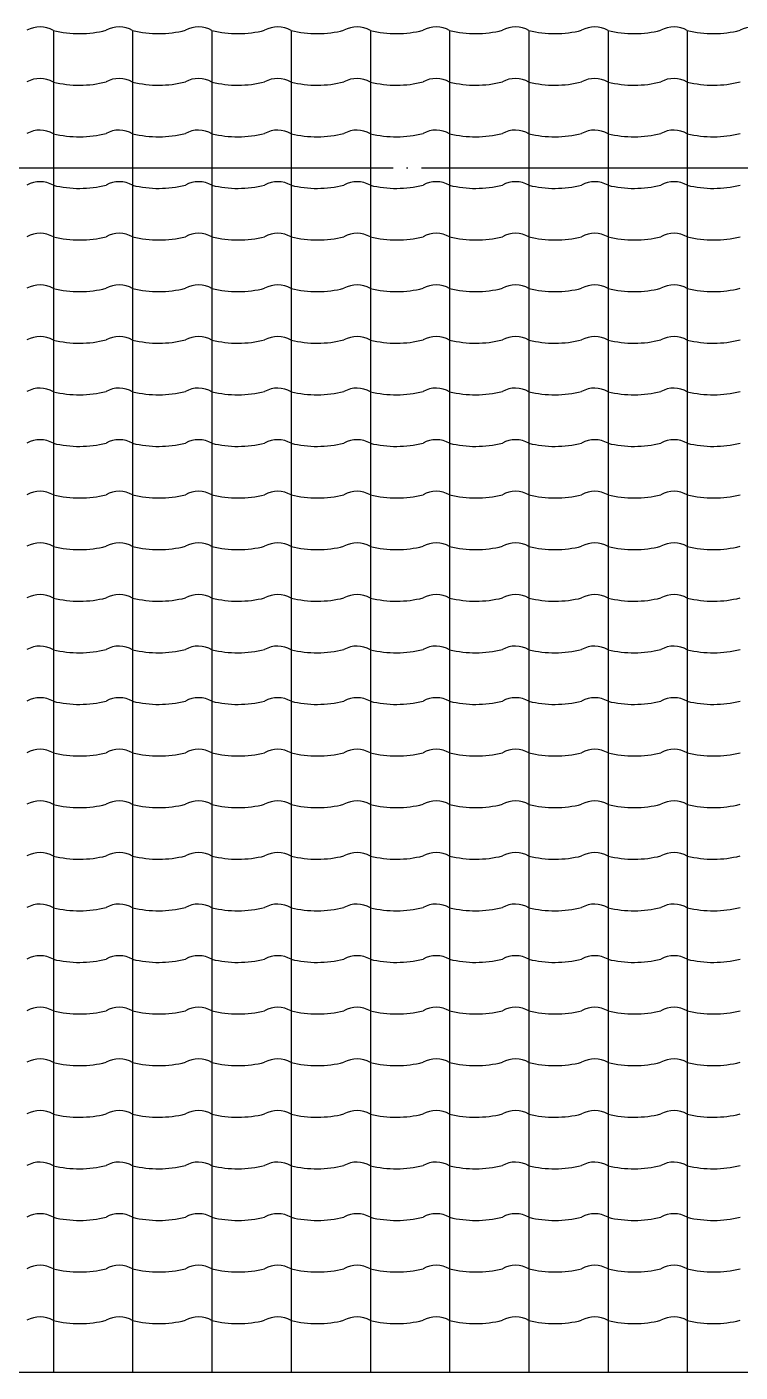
# Model space of a CAD drawing. Extents: x 383128 to 416768, y -129942 to -106182.
# Drawn here: x 397432 to 399969, y -118365 to -113578 of the extents above; entities that cross this region are included whole.
import ezdxf

# ---------------------------------------------------------------- set-up
doc = ezdxf.new("R2010")
doc.units = 0
doc.header["$LTSCALE"] = 50
doc.header["$MEASUREMENT"] = 0
doc.linetypes.add('CEN', pattern=[62, 60, -1, 0, -1])
for name, color, linetype in [('CEN', 1, 'CEN'), ('HAT', 5, 'CONTINUOUS'), ('WALLI', 4, 'CONTINUOUS'), ('WID', 4, 'CONTINUOUS')]:
    doc.layers.add(name, color=color, linetype=linetype)

msp = doc.modelspace()

# ---------------------------------------------------------------- linework, layer by layer
at = {"layer": 'CEN'}
msp.add_line((389534.96789, -114079.75505), (412564.96789, -114079.75505), dxfattribs=at)
at = {"layer": 'HAT'}
for centre, radius, start, end in [((397478.56836, -113857.53961), 95.46458, 60.08643868, 119.16121863), ((397760.47172, -113857.53961), 95.46458, 60.08643868, 119.16121863), ((398042.37508, -113857.53961), 95.46458, 60.08643868, 119.16121863), ((398324.27844, -113857.53961), 95.46458, 60.08643868, 119.16121863), ((398606.18181, -113857.53961), 95.46458, 60.08643868, 119.16121863), ((398888.08517, -113857.53961), 95.46458, 60.08643868, 119.16121863), ((399169.98853, -113857.53961), 95.46458, 60.08643868, 119.16121863), ((399451.89189, -113857.53961), 95.46458, 60.08643868, 119.16121863), ((399733.79525, -113857.53961), 95.46458, 60.08643868, 119.16121863), ((397618.80533, -113391.61349), 394.21657, 256.41008733, 283.96702935), ((397900.70869, -113391.61349), 394.21657, 256.41008733, 283.96702935), ((398182.61205, -113391.61349), 394.21657, 256.41008733, 283.96702935), ((398464.51541, -113391.61349), 394.21657, 256.41008733, 283.96702935), ((398746.41877, -113391.61349), 394.21657, 256.41008733, 283.96702935), ((399028.32213, -113391.61349), 394.21657, 256.41008733, 283.96702935), ((399310.2255, -113391.61349), 394.21657, 256.41008733, 283.96702935), ((399592.12886, -113391.61349), 394.21657, 256.41008733, 283.96702935), ((399874.03222, -113391.61349), 394.21657, 256.41008733, 283.96702935), ((397478.56836, -114041.1381), 95.46458, 60.08643868, 119.16121863), ((397618.80533, -113575.21198), 394.21657, 256.41008733, 283.96702935), ((397760.47172, -114041.1381), 95.46458, 60.08643868, 119.16121863), ((397900.70869, -113575.21198), 394.21657, 256.41008733, 283.96702935), ((398042.37508, -114041.1381), 95.46458, 60.08643868, 119.16121863), ((398182.61205, -113575.21198), 394.21657, 256.41008733, 283.96702935), ((398324.27844, -114041.1381), 95.46458, 60.08643868, 119.16121863), ((398464.51541, -113575.21198), 394.21657, 256.41008733, 283.96702935), ((398606.18181, -114041.1381), 95.46458, 60.08643868, 119.16121863), ((398746.41877, -113575.21198), 394.21657, 256.41008733, 283.96702935), ((398888.08517, -114041.1381), 95.46458, 60.08643868, 119.16121863), ((399028.32213, -113575.21198), 394.21657, 256.41008733, 283.96702935), ((399169.98853, -114041.1381), 95.46458, 60.08643868, 119.16121863), ((399310.2255, -113575.21198), 394.21657, 256.41008733, 283.96702935), ((399451.89189, -114041.1381), 95.46458, 60.08643868, 119.16121863), ((399592.12886, -113575.21198), 394.21657, 256.41008733, 283.96702935), ((399733.79525, -114041.1381), 95.46458, 60.08643868, 119.16121863), ((399874.03222, -113575.21198), 394.21657, 256.41008733, 283.96702935), ((397478.56836, -114224.73658), 95.46458, 60.08643868, 119.16121863), ((397618.80533, -113758.81046), 394.21657, 256.41008733, 283.96702935), ((397760.47172, -114224.73658), 95.46458, 60.08643868, 119.16121863), ((397900.70869, -113758.81046), 394.21657, 256.41008733, 283.96702935), ((398042.37508, -114224.73658), 95.46458, 60.08643868, 119.16121863), ((398182.61205, -113758.81046), 394.21657, 256.41008733, 283.96702935), ((398324.27844, -114224.73658), 95.46458, 60.08643868, 119.16121863), ((398464.51541, -113758.81046), 394.21657, 256.41008733, 283.96702935), ((398606.18181, -114224.73658), 95.46458, 60.08643868, 119.16121863), ((398746.41877, -113758.81046), 394.21657, 256.41008733, 283.96702935), ((398888.08517, -114224.73658), 95.46458, 60.08643868, 119.16121863), ((399028.32213, -113758.81046), 394.21657, 256.41008733, 283.96702935), ((399169.98853, -114224.73658), 95.46458, 60.08643868, 119.16121863), ((399310.2255, -113758.81046), 394.21657, 256.41008733, 283.96702935), ((399451.89189, -114224.73658), 95.46458, 60.08643868, 119.16121863), ((399592.12886, -113758.81046), 394.21657, 256.41008733, 283.96702935), ((399733.79525, -114224.73658), 95.46458, 60.08643868, 119.16121863), ((399874.03222, -113758.81046), 394.21657, 256.41008733, 283.96702935), ((397478.56836, -114408.33506), 95.46458, 60.08643868, 119.16121863), ((397618.80533, -113942.40895), 394.21657, 256.41008733, 283.96702935), ((397760.47172, -114408.33506), 95.46458, 60.08643868, 119.16121863), ((397900.70869, -113942.40895), 394.21657, 256.41008733, 283.96702935), ((398042.37508, -114408.33506), 95.46458, 60.08643868, 119.16121863), ((398182.61205, -113942.40895), 394.21657, 256.41008733, 283.96702935), ((398324.27844, -114408.33506), 95.46458, 60.08643868, 119.16121863), ((398464.51541, -113942.40895), 394.21657, 256.41008733, 283.96702935), ((398606.18181, -114408.33506), 95.46458, 60.08643868, 119.16121863), ((398746.41877, -113942.40895), 394.21657, 256.41008733, 283.96702935), ((398888.08517, -114408.33506), 95.46458, 60.08643868, 119.16121863), ((399028.32213, -113942.40895), 394.21657, 256.41008733, 283.96702935), ((399169.98853, -114408.33506), 95.46458, 60.08643868, 119.16121863), ((399310.2255, -113942.40895), 394.21657, 256.41008733, 283.96702935), ((399451.89189, -114408.33506), 95.46458, 60.08643868, 119.16121863), ((399592.12886, -113942.40895), 394.21657, 256.41008733, 283.96702935), ((399733.79525, -114408.33506), 95.46458, 60.08643868, 119.16121863), ((399874.03222, -113942.40895), 394.21657, 256.41008733, 283.96702935), ((397478.56836, -114591.93355), 95.46458, 60.08643868, 119.16121863), ((397618.80533, -114126.00743), 394.21657, 256.41008733, 283.96702935), ((397760.47172, -114591.93355), 95.46458, 60.08643868, 119.16121863), ((397900.70869, -114126.00743), 394.21657, 256.41008733, 283.96702935), ((398042.37508, -114591.93355), 95.46458, 60.08643868, 119.16121863), ((398182.61205, -114126.00743), 394.21657, 256.41008733, 283.96702935), ((398324.27844, -114591.93355), 95.46458, 60.08643868, 119.16121863), ((398464.51541, -114126.00743), 394.21657, 256.41008733, 283.96702935), ((398606.18181, -114591.93355), 95.46458, 60.08643868, 119.16121863), ((398746.41877, -114126.00743), 394.21657, 256.41008733, 283.96702935), ((398888.08517, -114591.93355), 95.46458, 60.08643868, 119.16121863), ((399028.32213, -114126.00743), 394.21657, 256.41008733, 283.96702935), ((399169.98853, -114591.93355), 95.46458, 60.08643868, 119.16121863), ((399310.2255, -114126.00743), 394.21657, 256.41008733, 283.96702935), ((399451.89189, -114591.93355), 95.46458, 60.08643868, 119.16121863), ((399592.12886, -114126.00743), 394.21657, 256.41008733, 283.96702935), ((399733.79525, -114591.93355), 95.46458, 60.08643868, 119.16121863), ((399874.03222, -114126.00743), 394.21657, 256.41008733, 283.96702935), ((397478.56836, -114775.53203), 95.46458, 60.08643868, 119.16121863), ((397618.80533, -114309.60592), 394.21657, 256.41008733, 283.96702935), ((397760.47172, -114775.53203), 95.46458, 60.08643868, 119.16121863), ((397900.70869, -114309.60592), 394.21657, 256.41008733, 283.96702935), ((398042.37508, -114775.53203), 95.46458, 60.08643868, 119.16121863), ((398182.61205, -114309.60592), 394.21657, 256.41008733, 283.96702935), ((398324.27844, -114775.53203), 95.46458, 60.08643868, 119.16121863), ((398464.51541, -114309.60592), 394.21657, 256.41008733, 283.96702935), ((398606.18181, -114775.53203), 95.46458, 60.08643868, 119.16121863), ((398746.41877, -114309.60592), 394.21657, 256.41008733, 283.96702935), ((398888.08517, -114775.53203), 95.46458, 60.08643868, 119.16121863), ((399028.32213, -114309.60592), 394.21657, 256.41008733, 283.96702935), ((399169.98853, -114775.53203), 95.46458, 60.08643868, 119.16121863), ((399310.2255, -114309.60592), 394.21657, 256.41008733, 283.96702935), ((399451.89189, -114775.53203), 95.46458, 60.08643868, 119.16121863), ((399592.12886, -114309.60592), 394.21657, 256.41008733, 283.96702935), ((399733.79525, -114775.53203), 95.46458, 60.08643868, 119.16121863), ((399874.03222, -114309.60592), 394.21657, 256.41008733, 283.96702935), ((397478.56836, -114959.13052), 95.46458, 60.08643868, 119.16121863), ((397760.47172, -114959.13052), 95.46458, 60.08643868, 119.16121863), ((398042.37508, -114959.13052), 95.46458, 60.08643868, 119.16121863), ((398324.27844, -114959.13052), 95.46458, 60.08643868, 119.16121863), ((398606.18181, -114959.13052), 95.46458, 60.08643868, 119.16121863), ((398888.08517, -114959.13052), 95.46458, 60.08643868, 119.16121863), ((399169.98853, -114959.13052), 95.46458, 60.08643868, 119.16121863), ((399451.89189, -114959.13052), 95.46458, 60.08643868, 119.16121863), ((399733.79525, -114959.13052), 95.46458, 60.08643868, 119.16121863), ((397618.80533, -114493.2044), 394.21657, 256.41008733, 283.96702935), ((397900.70869, -114493.2044), 394.21657, 256.41008733, 283.96702935), ((398182.61205, -114493.2044), 394.21657, 256.41008733, 283.96702935), ((398464.51541, -114493.2044), 394.21657, 256.41008733, 283.96702935), ((398746.41877, -114493.2044), 394.21657, 256.41008733, 283.96702935), ((399028.32213, -114493.2044), 394.21657, 256.41008733, 283.96702935), ((399310.2255, -114493.2044), 394.21657, 256.41008733, 283.96702935), ((399592.12886, -114493.2044), 394.21657, 256.41008733, 283.96702935), ((399874.03222, -114493.2044), 394.21657, 256.41008733, 283.96702935), ((397478.56836, -115142.729), 95.46458, 60.08643868, 119.16121863), ((397618.80533, -114676.80288), 394.21657, 256.41008733, 283.96702935), ((397760.47172, -115142.729), 95.46458, 60.08643868, 119.16121863), ((397900.70869, -114676.80288), 394.21657, 256.41008733, 283.96702935), ((398042.37508, -115142.729), 95.46458, 60.08643868, 119.16121863), ((398182.61205, -114676.80288), 394.21657, 256.41008733, 283.96702935), ((398324.27844, -115142.729), 95.46458, 60.08643868, 119.16121863), ((398464.51541, -114676.80288), 394.21657, 256.41008733, 283.96702935), ((398606.18181, -115142.729), 95.46458, 60.08643868, 119.16121863), ((398746.41877, -114676.80288), 394.21657, 256.41008733, 283.96702935), ((398888.08517, -115142.729), 95.46458, 60.08643868, 119.16121863), ((399028.32213, -114676.80288), 394.21657, 256.41008733, 283.96702935), ((399169.98853, -115142.729), 95.46458, 60.08643868, 119.16121863), ((399310.2255, -114676.80288), 394.21657, 256.41008733, 283.96702935), ((399451.89189, -115142.729), 95.46458, 60.08643868, 119.16121863), ((399592.12886, -114676.80288), 394.21657, 256.41008733, 283.96702935), ((399733.79525, -115142.729), 95.46458, 60.08643868, 119.16121863), ((399874.03222, -114676.80288), 394.21657, 256.41008733, 283.96702935), ((397478.56836, -115326.32749), 95.46458, 60.08643868, 119.16121863), ((397618.80533, -114860.40137), 394.21657, 256.41008733, 283.96702935), ((397760.47172, -115326.32749), 95.46458, 60.08643868, 119.16121863), ((397900.70869, -114860.40137), 394.21657, 256.41008733, 283.96702935), ((398042.37508, -115326.32749), 95.46458, 60.08643868, 119.16121863), ((398182.61205, -114860.40137), 394.21657, 256.41008733, 283.96702935), ((398324.27844, -115326.32749), 95.46458, 60.08643868, 119.16121863), ((398464.51541, -114860.40137), 394.21657, 256.41008733, 283.96702935), ((398606.18181, -115326.32749), 95.46458, 60.08643868, 119.16121863), ((398746.41877, -114860.40137), 394.21657, 256.41008733, 283.96702935), ((398888.08517, -115326.32749), 95.46458, 60.08643868, 119.16121863), ((399028.32213, -114860.40137), 394.21657, 256.41008733, 283.96702935), ((399169.98853, -115326.32749), 95.46458, 60.08643868, 119.16121863), ((399310.2255, -114860.40137), 394.21657, 256.41008733, 283.96702935), ((399451.89189, -115326.32749), 95.46458, 60.08643868, 119.16121863), ((399592.12886, -114860.40137), 394.21657, 256.41008733, 283.96702935), ((399733.79525, -115326.32749), 95.46458, 60.08643868, 119.16121863), ((399874.03222, -114860.40137), 394.21657, 256.41008733, 283.96702935), ((397478.56836, -115509.92597), 95.46458, 60.08643868, 119.16121863), ((397618.80533, -115043.99985), 394.21657, 256.41008733, 283.96702935), ((397760.47172, -115509.92597), 95.46458, 60.08643868, 119.16121863), ((397900.70869, -115043.99985), 394.21657, 256.41008733, 283.96702935), ((398042.37508, -115509.92597), 95.46458, 60.08643868, 119.16121863), ((398182.61205, -115043.99985), 394.21657, 256.41008733, 283.96702935), ((398324.27844, -115509.92597), 95.46458, 60.08643868, 119.16121863), ((398464.51541, -115043.99985), 394.21657, 256.41008733, 283.96702935), ((398606.18181, -115509.92597), 95.46458, 60.08643868, 119.16121863), ((398746.41877, -115043.99985), 394.21657, 256.41008733, 283.96702935), ((398888.08517, -115509.92597), 95.46458, 60.08643868, 119.16121863), ((399028.32213, -115043.99985), 394.21657, 256.41008733, 283.96702935), ((399169.98853, -115509.92597), 95.46458, 60.08643868, 119.16121863), ((399310.2255, -115043.99985), 394.21657, 256.41008733, 283.96702935), ((399451.89189, -115509.92597), 95.46458, 60.08643868, 119.16121863), ((399592.12886, -115043.99985), 394.21657, 256.41008733, 283.96702935), ((399733.79525, -115509.92597), 95.46458, 60.08643868, 119.16121863), ((399874.03222, -115043.99985), 394.21657, 256.41008733, 283.96702935), ((397478.56836, -115693.52445), 95.46458, 60.08643868, 119.16121863), ((397618.80533, -115227.59834), 394.21657, 256.41008733, 283.96702935), ((397760.47172, -115693.52445), 95.46458, 60.08643868, 119.16121863), ((397900.70869, -115227.59834), 394.21657, 256.41008733, 283.96702935), ((398042.37508, -115693.52445), 95.46458, 60.08643868, 119.16121863), ((398182.61205, -115227.59834), 394.21657, 256.41008733, 283.96702935), ((398324.27844, -115693.52445), 95.46458, 60.08643868, 119.16121863), ((398464.51541, -115227.59834), 394.21657, 256.41008733, 283.96702935), ((398606.18181, -115693.52445), 95.46458, 60.08643868, 119.16121863), ((398746.41877, -115227.59834), 394.21657, 256.41008733, 283.96702935), ((398888.08517, -115693.52445), 95.46458, 60.08643868, 119.16121863), ((399028.32213, -115227.59834), 394.21657, 256.41008733, 283.96702935), ((399169.98853, -115693.52445), 95.46458, 60.08643868, 119.16121863), ((399310.2255, -115227.59834), 394.21657, 256.41008733, 283.96702935), ((399451.89189, -115693.52445), 95.46458, 60.08643868, 119.16121863), ((399592.12886, -115227.59834), 394.21657, 256.41008733, 283.96702935), ((399733.79525, -115693.52445), 95.46458, 60.08643868, 119.16121863), ((399874.03222, -115227.59834), 394.21657, 256.41008733, 283.96702935), ((397478.56836, -115877.12294), 95.46458, 60.08643868, 119.16121863), ((397618.80533, -115411.19682), 394.21657, 256.41008733, 283.96702935), ((397760.47172, -115877.12294), 95.46458, 60.08643868, 119.16121863), ((397900.70869, -115411.19682), 394.21657, 256.41008733, 283.96702935), ((398042.37508, -115877.12294), 95.46458, 60.08643868, 119.16121863), ((398182.61205, -115411.19682), 394.21657, 256.41008733, 283.96702935), ((398324.27844, -115877.12294), 95.46458, 60.08643868, 119.16121863), ((398464.51541, -115411.19682), 394.21657, 256.41008733, 283.96702935), ((398606.18181, -115877.12294), 95.46458, 60.08643868, 119.16121863), ((398746.41877, -115411.19682), 394.21657, 256.41008733, 283.96702935), ((398888.08517, -115877.12294), 95.46458, 60.08643868, 119.16121863), ((399028.32213, -115411.19682), 394.21657, 256.41008733, 283.96702935), ((399169.98853, -115877.12294), 95.46458, 60.08643868, 119.16121863), ((399310.2255, -115411.19682), 394.21657, 256.41008733, 283.96702935), ((399451.89189, -115877.12294), 95.46458, 60.08643868, 119.16121863), ((399592.12886, -115411.19682), 394.21657, 256.41008733, 283.96702935), ((399733.79525, -115877.12294), 95.46458, 60.08643868, 119.16121863), ((399874.03222, -115411.19682), 394.21657, 256.41008733, 283.96702935), ((397478.56836, -116060.72142), 95.46458, 60.08643868, 119.16121863), ((397760.47172, -116060.72142), 95.46458, 60.08643868, 119.16121863), ((398042.37508, -116060.72142), 95.46458, 60.08643868, 119.16121863), ((398324.27844, -116060.72142), 95.46458, 60.08643868, 119.16121863), ((398606.18181, -116060.72142), 95.46458, 60.08643868, 119.16121863), ((398888.08517, -116060.72142), 95.46458, 60.08643868, 119.16121863), ((399169.98853, -116060.72142), 95.46458, 60.08643868, 119.16121863), ((399451.89189, -116060.72142), 95.46458, 60.08643868, 119.16121863), ((399733.79525, -116060.72142), 95.46458, 60.08643868, 119.16121863), ((397618.80533, -115594.79531), 394.21657, 256.41008733, 283.96702935), ((397900.70869, -115594.79531), 394.21657, 256.41008733, 283.96702935), ((398182.61205, -115594.79531), 394.21657, 256.41008733, 283.96702935), ((398464.51541, -115594.79531), 394.21657, 256.41008733, 283.96702935), ((398746.41877, -115594.79531), 394.21657, 256.41008733, 283.96702935), ((399028.32213, -115594.79531), 394.21657, 256.41008733, 283.96702935), ((399310.2255, -115594.79531), 394.21657, 256.41008733, 283.96702935), ((399592.12886, -115594.79531), 394.21657, 256.41008733, 283.96702935), ((399874.03222, -115594.79531), 394.21657, 256.41008733, 283.96702935), ((397478.56836, -116244.31991), 95.46458, 60.08643868, 119.16121863), ((397618.80533, -115778.39379), 394.21657, 256.41008733, 283.96702935), ((397760.47172, -116244.31991), 95.46458, 60.08643868, 119.16121863), ((397900.70869, -115778.39379), 394.21657, 256.41008733, 283.96702935), ((398042.37508, -116244.31991), 95.46458, 60.08643868, 119.16121863), ((398182.61205, -115778.39379), 394.21657, 256.41008733, 283.96702935), ((398324.27844, -116244.31991), 95.46458, 60.08643868, 119.16121863), ((398464.51541, -115778.39379), 394.21657, 256.41008733, 283.96702935), ((398606.18181, -116244.31991), 95.46458, 60.08643868, 119.16121863), ((398746.41877, -115778.39379), 394.21657, 256.41008733, 283.96702935), ((398888.08517, -116244.31991), 95.46458, 60.08643868, 119.16121863), ((399028.32213, -115778.39379), 394.21657, 256.41008733, 283.96702935), ((399169.98853, -116244.31991), 95.46458, 60.08643868, 119.16121863), ((399310.2255, -115778.39379), 394.21657, 256.41008733, 283.96702935), ((399451.89189, -116244.31991), 95.46458, 60.08643868, 119.16121863), ((399592.12886, -115778.39379), 394.21657, 256.41008733, 283.96702935), ((399733.79525, -116244.31991), 95.46458, 60.08643868, 119.16121863), ((399874.03222, -115778.39379), 394.21657, 256.41008733, 283.96702935), ((397478.56836, -116427.91839), 95.46458, 60.08643868, 119.16121863), ((397618.80533, -115961.99227), 394.21657, 256.41008733, 283.96702935), ((397760.47172, -116427.91839), 95.46458, 60.08643868, 119.16121863), ((397900.70869, -115961.99227), 394.21657, 256.41008733, 283.96702935), ((398042.37508, -116427.91839), 95.46458, 60.08643868, 119.16121863), ((398182.61205, -115961.99227), 394.21657, 256.41008733, 283.96702935), ((398324.27844, -116427.91839), 95.46458, 60.08643868, 119.16121863), ((398464.51541, -115961.99227), 394.21657, 256.41008733, 283.96702935), ((398606.18181, -116427.91839), 95.46458, 60.08643868, 119.16121863), ((398746.41877, -115961.99227), 394.21657, 256.41008733, 283.96702935), ((398888.08517, -116427.91839), 95.46458, 60.08643868, 119.16121863), ((399028.32213, -115961.99227), 394.21657, 256.41008733, 283.96702935), ((399169.98853, -116427.91839), 95.46458, 60.08643868, 119.16121863), ((399310.2255, -115961.99227), 394.21657, 256.41008733, 283.96702935), ((399451.89189, -116427.91839), 95.46458, 60.08643868, 119.16121863), ((399592.12886, -115961.99227), 394.21657, 256.41008733, 283.96702935), ((399733.79525, -116427.91839), 95.46458, 60.08643868, 119.16121863), ((399874.03222, -115961.99227), 394.21657, 256.41008733, 283.96702935), ((397478.56836, -116611.51687), 95.46458, 60.08643868, 119.16121863), ((397618.80533, -116145.59076), 394.21657, 256.41008733, 283.96702935), ((397760.47172, -116611.51687), 95.46458, 60.08643868, 119.16121863), ((397900.70869, -116145.59076), 394.21657, 256.41008733, 283.96702935), ((398042.37508, -116611.51687), 95.46458, 60.08643868, 119.16121863), ((398182.61205, -116145.59076), 394.21657, 256.41008733, 283.96702935), ((398324.27844, -116611.51687), 95.46458, 60.08643868, 119.16121863), ((398464.51541, -116145.59076), 394.21657, 256.41008733, 283.96702935), ((398606.18181, -116611.51687), 95.46458, 60.08643868, 119.16121863), ((398746.41877, -116145.59076), 394.21657, 256.41008733, 283.96702935), ((398888.08517, -116611.51687), 95.46458, 60.08643868, 119.16121863), ((399028.32213, -116145.59076), 394.21657, 256.41008733, 283.96702935), ((399169.98853, -116611.51687), 95.46458, 60.08643868, 119.16121863), ((399310.2255, -116145.59076), 394.21657, 256.41008733, 283.96702935), ((399451.89189, -116611.51687), 95.46458, 60.08643868, 119.16121863), ((399592.12886, -116145.59076), 394.21657, 256.41008733, 283.96702935), ((399733.79525, -116611.51687), 95.46458, 60.08643868, 119.16121863), ((399874.03222, -116145.59076), 394.21657, 256.41008733, 283.96702935), ((397478.56836, -116795.11536), 95.46458, 60.08643868, 119.16121863), ((397618.80533, -116329.18924), 394.21657, 256.41008733, 283.96702935), ((397760.47172, -116795.11536), 95.46458, 60.08643868, 119.16121863), ((397900.70869, -116329.18924), 394.21657, 256.41008733, 283.96702935), ((398042.37508, -116795.11536), 95.46458, 60.08643868, 119.16121863), ((398182.61205, -116329.18924), 394.21657, 256.41008733, 283.96702935), ((398324.27844, -116795.11536), 95.46458, 60.08643868, 119.16121863), ((398464.51541, -116329.18924), 394.21657, 256.41008733, 283.96702935), ((398606.18181, -116795.11536), 95.46458, 60.08643868, 119.16121863), ((398746.41877, -116329.18924), 394.21657, 256.41008733, 283.96702935), ((398888.08517, -116795.11536), 95.46458, 60.08643868, 119.16121863), ((399028.32213, -116329.18924), 394.21657, 256.41008733, 283.96702935), ((399169.98853, -116795.11536), 95.46458, 60.08643868, 119.16121863), ((399310.2255, -116329.18924), 394.21657, 256.41008733, 283.96702935), ((399451.89189, -116795.11536), 95.46458, 60.08643868, 119.16121863), ((399592.12886, -116329.18924), 394.21657, 256.41008733, 283.96702935), ((399733.79525, -116795.11536), 95.46458, 60.08643868, 119.16121863), ((399874.03222, -116329.18924), 394.21657, 256.41008733, 283.96702935), ((397478.56836, -116978.71384), 95.46458, 60.08643868, 119.16121863), ((397618.80533, -116512.78773), 394.21657, 256.41008733, 283.96702935), ((397760.47172, -116978.71384), 95.46458, 60.08643868, 119.16121863), ((397900.70869, -116512.78773), 394.21657, 256.41008733, 283.96702935), ((398042.37508, -116978.71384), 95.46458, 60.08643868, 119.16121863), ((398182.61205, -116512.78773), 394.21657, 256.41008733, 283.96702935), ((398324.27844, -116978.71384), 95.46458, 60.08643868, 119.16121863), ((398464.51541, -116512.78773), 394.21657, 256.41008733, 283.96702935), ((398606.18181, -116978.71384), 95.46458, 60.08643868, 119.16121863), ((398746.41877, -116512.78773), 394.21657, 256.41008733, 283.96702935), ((398888.08517, -116978.71384), 95.46458, 60.08643868, 119.16121863), ((399028.32213, -116512.78773), 394.21657, 256.41008733, 283.96702935), ((399169.98853, -116978.71384), 95.46458, 60.08643868, 119.16121863), ((399310.2255, -116512.78773), 394.21657, 256.41008733, 283.96702935), ((399451.89189, -116978.71384), 95.46458, 60.08643868, 119.16121863), ((399592.12886, -116512.78773), 394.21657, 256.41008733, 283.96702935), ((399733.79525, -116978.71384), 95.46458, 60.08643868, 119.16121863), ((399874.03222, -116512.78773), 394.21657, 256.41008733, 283.96702935), ((397478.56836, -117162.31233), 95.46458, 60.08643868, 119.16121863), ((397760.47172, -117162.31233), 95.46458, 60.08643868, 119.16121863), ((398042.37508, -117162.31233), 95.46458, 60.08643868, 119.16121863), ((398324.27844, -117162.31233), 95.46458, 60.08643868, 119.16121863), ((398606.18181, -117162.31233), 95.46458, 60.08643868, 119.16121863), ((398888.08517, -117162.31233), 95.46458, 60.08643868, 119.16121863), ((399169.98853, -117162.31233), 95.46458, 60.08643868, 119.16121863), ((399451.89189, -117162.31233), 95.46458, 60.08643868, 119.16121863), ((399733.79525, -117162.31233), 95.46458, 60.08643868, 119.16121863), ((397618.80533, -116696.38621), 394.21657, 256.41008733, 283.96702935), ((397900.70869, -116696.38621), 394.21657, 256.41008733, 283.96702935), ((398182.61205, -116696.38621), 394.21657, 256.41008733, 283.96702935), ((398464.51541, -116696.38621), 394.21657, 256.41008733, 283.96702935), ((398746.41877, -116696.38621), 394.21657, 256.41008733, 283.96702935), ((399028.32213, -116696.38621), 394.21657, 256.41008733, 283.96702935), ((399310.2255, -116696.38621), 394.21657, 256.41008733, 283.96702935), ((399592.12886, -116696.38621), 394.21657, 256.41008733, 283.96702935), ((399874.03222, -116696.38621), 394.21657, 256.41008733, 283.96702935), ((397478.56836, -117345.91081), 95.46458, 60.08643868, 119.16121863), ((397618.80533, -116879.98469), 394.21657, 256.41008733, 283.96702935), ((397760.47172, -117345.91081), 95.46458, 60.08643868, 119.16121863), ((397900.70869, -116879.98469), 394.21657, 256.41008733, 283.96702935), ((398042.37508, -117345.91081), 95.46458, 60.08643868, 119.16121863), ((398182.61205, -116879.98469), 394.21657, 256.41008733, 283.96702935), ((398324.27844, -117345.91081), 95.46458, 60.08643868, 119.16121863), ((398464.51541, -116879.98469), 394.21657, 256.41008733, 283.96702935), ((398606.18181, -117345.91081), 95.46458, 60.08643868, 119.16121863), ((398746.41877, -116879.98469), 394.21657, 256.41008733, 283.96702935), ((398888.08517, -117345.91081), 95.46458, 60.08643868, 119.16121863), ((399028.32213, -116879.98469), 394.21657, 256.41008733, 283.96702935), ((399169.98853, -117345.91081), 95.46458, 60.08643868, 119.16121863), ((399310.2255, -116879.98469), 394.21657, 256.41008733, 283.96702935), ((399451.89189, -117345.91081), 95.46458, 60.08643868, 119.16121863), ((399592.12886, -116879.98469), 394.21657, 256.41008733, 283.96702935), ((399733.79525, -117345.91081), 95.46458, 60.08643868, 119.16121863), ((399874.03222, -116879.98469), 394.21657, 256.41008733, 283.96702935), ((397478.56836, -117529.5093), 95.46458, 60.08643868, 119.16121863), ((397618.80533, -117063.58318), 394.21657, 256.41008733, 283.96702935), ((397760.47172, -117529.5093), 95.46458, 60.08643868, 119.16121863), ((397900.70869, -117063.58318), 394.21657, 256.41008733, 283.96702935), ((398042.37508, -117529.5093), 95.46458, 60.08643868, 119.16121863), ((398182.61205, -117063.58318), 394.21657, 256.41008733, 283.96702935), ((398324.27844, -117529.5093), 95.46458, 60.08643868, 119.16121863), ((398464.51541, -117063.58318), 394.21657, 256.41008733, 283.96702935), ((398606.18181, -117529.5093), 95.46458, 60.08643868, 119.16121863), ((398746.41877, -117063.58318), 394.21657, 256.41008733, 283.96702935), ((398888.08517, -117529.5093), 95.46458, 60.08643868, 119.16121863), ((399028.32213, -117063.58318), 394.21657, 256.41008733, 283.96702935), ((399169.98853, -117529.5093), 95.46458, 60.08643868, 119.16121863), ((399310.2255, -117063.58318), 394.21657, 256.41008733, 283.96702935), ((399451.89189, -117529.5093), 95.46458, 60.08643868, 119.16121863), ((399592.12886, -117063.58318), 394.21657, 256.41008733, 283.96702935), ((399733.79525, -117529.5093), 95.46458, 60.08643868, 119.16121863), ((399874.03222, -117063.58318), 394.21657, 256.41008733, 283.96702935), ((397478.56836, -117713.10778), 95.46458, 60.08643868, 119.16121863), ((397618.80533, -117247.18166), 394.21657, 256.41008733, 283.96702935), ((397760.47172, -117713.10778), 95.46458, 60.08643868, 119.16121863), ((397900.70869, -117247.18166), 394.21657, 256.41008733, 283.96702935), ((398042.37508, -117713.10778), 95.46458, 60.08643868, 119.16121863), ((398182.61205, -117247.18166), 394.21657, 256.41008733, 283.96702935), ((398324.27844, -117713.10778), 95.46458, 60.08643868, 119.16121863), ((398464.51541, -117247.18166), 394.21657, 256.41008733, 283.96702935), ((398606.18181, -117713.10778), 95.46458, 60.08643868, 119.16121863), ((398746.41877, -117247.18166), 394.21657, 256.41008733, 283.96702935), ((398888.08517, -117713.10778), 95.46458, 60.08643868, 119.16121863), ((399028.32213, -117247.18166), 394.21657, 256.41008733, 283.96702935), ((399169.98853, -117713.10778), 95.46458, 60.08643868, 119.16121863), ((399310.2255, -117247.18166), 394.21657, 256.41008733, 283.96702935), ((399451.89189, -117713.10778), 95.46458, 60.08643868, 119.16121863), ((399592.12886, -117247.18166), 394.21657, 256.41008733, 283.96702935), ((399733.79525, -117713.10778), 95.46458, 60.08643868, 119.16121863), ((399874.03222, -117247.18166), 394.21657, 256.41008733, 283.96702935), ((397478.56836, -117896.70626), 95.46458, 60.08643868, 119.16121863), ((397618.80533, -117430.78015), 394.21657, 256.41008733, 283.96702935), ((397760.47172, -117896.70626), 95.46458, 60.08643868, 119.16121863), ((397900.70869, -117430.78015), 394.21657, 256.41008733, 283.96702935), ((398042.37508, -117896.70626), 95.46458, 60.08643868, 119.16121863), ((398182.61205, -117430.78015), 394.21657, 256.41008733, 283.96702935), ((398324.27844, -117896.70626), 95.46458, 60.08643868, 119.16121863), ((398464.51541, -117430.78015), 394.21657, 256.41008733, 283.96702935), ((398606.18181, -117896.70626), 95.46458, 60.08643868, 119.16121863), ((398746.41877, -117430.78015), 394.21657, 256.41008733, 283.96702935), ((398888.08517, -117896.70626), 95.46458, 60.08643868, 119.16121863), ((399028.32213, -117430.78015), 394.21657, 256.41008733, 283.96702935), ((399169.98853, -117896.70626), 95.46458, 60.08643868, 119.16121863), ((399310.2255, -117430.78015), 394.21657, 256.41008733, 283.96702935), ((399451.89189, -117896.70626), 95.46458, 60.08643868, 119.16121863), ((399592.12886, -117430.78015), 394.21657, 256.41008733, 283.96702935), ((399733.79525, -117896.70626), 95.46458, 60.08643868, 119.16121863), ((399874.03222, -117430.78015), 394.21657, 256.41008733, 283.96702935), ((397478.56836, -118080.30475), 95.46458, 60.08643868, 119.16121863), ((397618.80533, -117614.37863), 394.21657, 256.41008733, 283.96702935), ((397760.47172, -118080.30475), 95.46458, 60.08643868, 119.16121863), ((397900.70869, -117614.37863), 394.21657, 256.41008733, 283.96702935), ((398042.37508, -118080.30475), 95.46458, 60.08643868, 119.16121863), ((398182.61205, -117614.37863), 394.21657, 256.41008733, 283.96702935), ((398324.27844, -118080.30475), 95.46458, 60.08643868, 119.16121863), ((398464.51541, -117614.37863), 394.21657, 256.41008733, 283.96702935), ((398606.18181, -118080.30475), 95.46458, 60.08643868, 119.16121863), ((398746.41877, -117614.37863), 394.21657, 256.41008733, 283.96702935), ((398888.08517, -118080.30475), 95.46458, 60.08643868, 119.16121863), ((399028.32213, -117614.37863), 394.21657, 256.41008733, 283.96702935), ((399169.98853, -118080.30475), 95.46458, 60.08643868, 119.16121863), ((399310.2255, -117614.37863), 394.21657, 256.41008733, 283.96702935), ((399451.89189, -118080.30475), 95.46458, 60.08643868, 119.16121863), ((399592.12886, -117614.37863), 394.21657, 256.41008733, 283.96702935), ((399733.79525, -118080.30475), 95.46458, 60.08643868, 119.16121863), ((399874.03222, -117614.37863), 394.21657, 256.41008733, 283.96702935), ((397478.56836, -118263.90323), 95.46458, 60.08643868, 119.16121863), ((397760.47172, -118263.90323), 95.46458, 60.08643868, 119.16121863), ((398042.37508, -118263.90323), 95.46458, 60.08643868, 119.16121863), ((398324.27844, -118263.90323), 95.46458, 60.08643868, 119.16121863), ((398606.18181, -118263.90323), 95.46458, 60.08643868, 119.16121863), ((398888.08517, -118263.90323), 95.46458, 60.08643868, 119.16121863), ((399169.98853, -118263.90323), 95.46458, 60.08643868, 119.16121863), ((399451.89189, -118263.90323), 95.46458, 60.08643868, 119.16121863), ((399733.79525, -118263.90323), 95.46458, 60.08643868, 119.16121863), ((397618.80533, -117797.97712), 394.21657, 256.41008733, 283.96702935), ((397900.70869, -117797.97712), 394.21657, 256.41008733, 283.96702935), ((398182.61205, -117797.97712), 394.21657, 256.41008733, 283.96702935), ((398464.51541, -117797.97712), 394.21657, 256.41008733, 283.96702935), ((398746.41877, -117797.97712), 394.21657, 256.41008733, 283.96702935), ((399028.32213, -117797.97712), 394.21657, 256.41008733, 283.96702935), ((399310.2255, -117797.97712), 394.21657, 256.41008733, 283.96702935), ((399592.12886, -117797.97712), 394.21657, 256.41008733, 283.96702935), ((399874.03222, -117797.97712), 394.21657, 256.41008733, 283.96702935)]:
    msp.add_arc(centre, radius, start, end, dxfattribs=at)
at = {"layer": 'WALLI'}
msp.add_line((395525.13834, -118364.75505), (406574.79744, -118364.75505), dxfattribs=at)
at = {"layer": 'WID'}
for p, q in [((397526.17587, -113591.19446), (397526.17587, -118364.75505)), ((397808.07923, -113591.19446), (397808.07923, -118364.75505)), ((398089.98259, -113591.19446), (398089.98259, -118364.75505)), ((398371.88595, -113591.19446), (398371.88595, -118364.75505)), ((398653.78931, -113591.19446), (398653.78931, -118364.75505)), ((398935.69268, -113591.19446), (398935.69268, -118364.75505)), ((399217.59604, -113591.19446), (399217.59604, -118364.75505)), ((399499.4994, -113591.19446), (399499.4994, -118364.75505)), ((399781.40276, -113591.19446), (399781.40276, -118364.75505))]:
    msp.add_line(p, q, dxfattribs=at)
for centre, radius, start, end in [((397478.56836, -113673.94113), 95.46458, 60.08643868, 119.16121863), ((397618.80533, -113208.01501), 394.21657, 256.41008733, 283.96702935), ((397760.47172, -113673.94113), 95.46458, 60.08643868, 119.16121863), ((397900.70869, -113208.01501), 394.21657, 256.41008733, 283.96702935), ((398042.37508, -113673.94113), 95.46458, 60.08643868, 119.16121863), ((398182.61205, -113208.01501), 394.21657, 256.41008733, 283.96702935), ((398324.27844, -113673.94113), 95.46458, 60.08643868, 119.16121863), ((398464.51541, -113208.01501), 394.21657, 256.41008733, 283.96702935), ((398606.18181, -113673.94113), 95.46458, 60.08643868, 119.16121863), ((398746.41877, -113208.01501), 394.21657, 256.41008733, 283.96702935), ((398888.08517, -113673.94113), 95.46458, 60.08643868, 119.16121863), ((399028.32213, -113208.01501), 394.21657, 256.41008733, 283.96702935), ((399169.98853, -113673.94113), 95.46458, 60.08643868, 119.16121863), ((399310.2255, -113208.01501), 394.21657, 256.41008733, 283.96702935), ((399451.89189, -113673.94113), 95.46458, 60.08643868, 119.16121863), ((399592.12886, -113208.01501), 394.21657, 256.41008733, 283.96702935), ((399733.79525, -113673.94113), 95.46458, 60.08643868, 119.16121863), ((399874.03222, -113208.01501), 394.21657, 256.41008733, 283.96702935), ((400015.69861, -113673.94113), 95.46458, 60.08643868, 119.16121863)]:
    msp.add_arc(centre, radius, start, end, dxfattribs=at)

doc.saveas('drawing.dxf')
